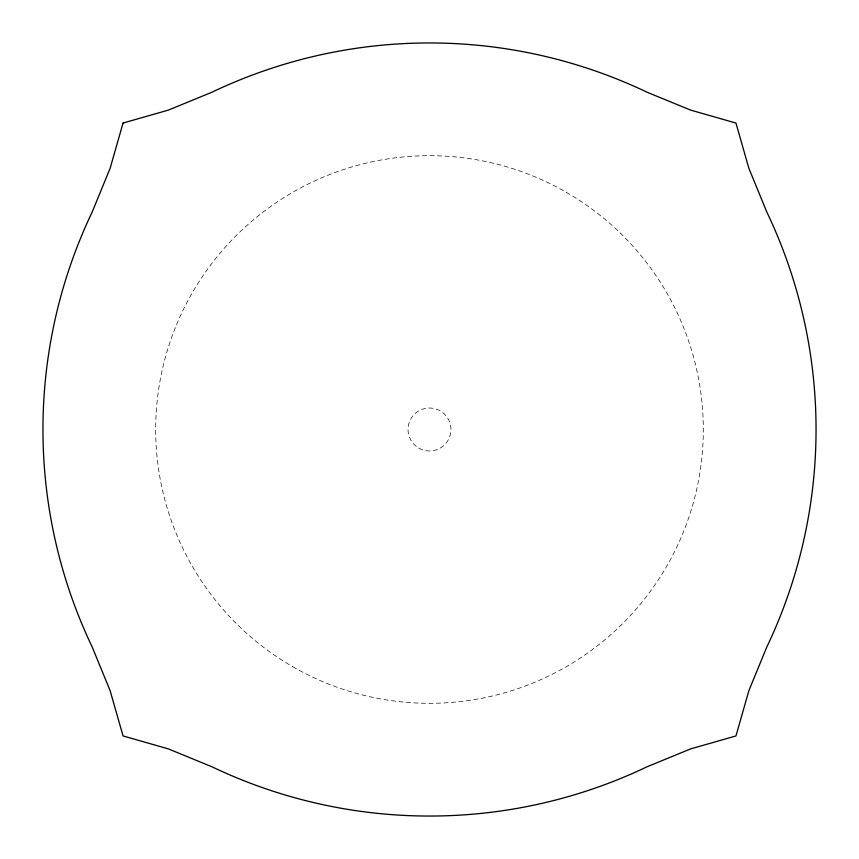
<?xml version="1.0" encoding="UTF-8"?>
<svg xmlns="http://www.w3.org/2000/svg" width="859" height="859" viewBox="0 0 859 859"><rect width="100%" height="100%" fill="white"/><g stroke="black" fill="none" stroke-linecap="round" stroke-linejoin="round"><path stroke-width="0.64" stroke-dasharray="4.29 3.22" d="M418.762 448.097A21.475 21.475 0 0 0 450.975 429.5A21.475 21.475 0 0 0 418.762 410.903A21.475 21.475 0 0 0 418.762 448.097M292.597 666.627A273.806 273.806 0 0 0 703.306 429.5A273.806 273.806 0 0 0 292.597 192.373A273.806 273.806 0 0 0 292.597 666.627"/><path stroke-width="1.29" d="M123.052 123.052L110.102 168.375L92.203 211.98A504.985 504.985 0 0 0 92.203 647.02L110.102 690.625L123.052 735.948L168.375 748.898L211.98 766.797A504.985 504.985 0 0 0 647.02 766.797L690.625 748.898L735.948 735.948L748.898 690.625L766.797 647.02A504.985 504.985 0 0 0 766.797 211.98L748.898 168.375L735.948 123.052L690.625 110.102L647.02 92.203A504.985 504.985 0 0 0 211.98 92.203L168.375 110.102L123.052 123.052"/></g></svg>
